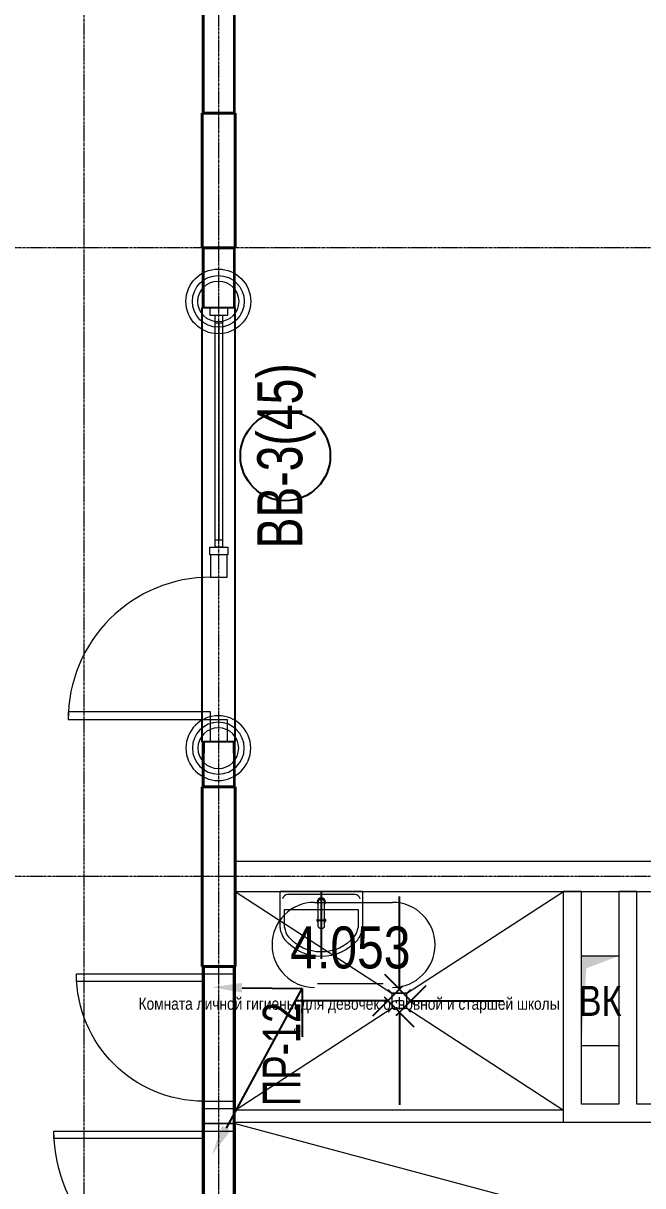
# Model space of a CAD drawing. Header units: millimetres. Extents: x -65509 to 912790, y 446 to 713294.
# Drawn here: x 495096 to 499230, y 554618 to 562383 of the extents above; entities that cross this region are included whole.
import ezdxf
from ezdxf import colors
from ezdxf.entities.mleader import LeaderData, LeaderLine
from ezdxf.enums import TextEntityAlignment as Align
from ezdxf.math import Vec2, Vec3

# ---------------------------------------------------------------- set-up
doc = ezdxf.new("R2010")
doc.units = ezdxf.units.MM
doc.linetypes.add('CENTER2', pattern=[28.575, 19.05, -3.175, 3.175, -3.175])
doc.linetypes.add('HIDDEN2', pattern=[4.7625, 3.175, -1.5875])
doc.layers.get('Defpoints').update_dxf_attribs({"color": 250})
for name, color, linetype, lineweight in [('АИ_Сантехника', 4, 'Continuous', 0), ('АР_Area', 250, 'Continuous', 5), ('АР_Витраж', 250, 'Continuous', 13), ('АР_Витраж марка', 250, 'Continuous', 9), ('АР_Двери', 5, 'Continuous', 9), ('АР_Двери_витраж', 250, 'Continuous', 9), ('АР_Колонны', 250, 'Continuous', 30), ('АР_Стены ЖБ', 250, 'Continuous', 35), ('АР_Стены кирпич', 250, 'Continuous', 20), ('АР_Стены ПЕНОблок', 250, 'Continuous', 20), ('АР_Тонкая', 250, 'Continuous', 5), ('ВК_Шахты', 250, 'Continuous', 9), ('КМ_Фахверки', 250, 'Continuous', 25), ('РД_Оси_100', 250, 'Continuous', 0), ('РД_проем_инж перемыч_фахверк', 250, 'Continuous', 18), ('РД_Разуклонка к трапам', 124, 'Continuous', 0)]:
    doc.layers.add(name, color=color, linetype=linetype, lineweight=lineweight)
for name, color, linetype, lineweight, plot in [('АР_Делит', 250, 'Continuous', 0, False), ('РД_Проем', 250, 'Continuous', 0, False), ('РД_проем_инж перемыч_подсчет', 250, 'Continuous', 30, False)]:
    doc.layers.add(name, color=color, linetype=linetype, lineweight=lineweight, plot=plot)
doc.layers.add('РД_Витраж_вн', color=250, linetype='Continuous')
doc.layers.add('РД_Перемычка инж проемов', color=250, linetype='Continuous')
doc.styles.add('Arial0', font='arial.ttf')
doc.styles.add('Arial_09', font='ARIALN.TTF', dxfattribs={"width": 0.9})
doc.styles.add('style1', font='ARIALN.TTF')
doc.styles.add('ккк', font='isocpeur.ttf', dxfattribs={"width": 0.85, "oblique": 15})
doc.dimstyles.new('scale_100', dxfattribs={"dimtxt": 250, "dimasz": 125, "dimexe": 60, "dimexo": 100, "dimgap": 30, "dimtad": 1, "dimdec": 0, "dimdsep": 46, "dimtxsty": 'style1', "dimblk": 'OBLIQUE', "dimcen": 150, "dimdle": 60, "dimclrd": 256, "dimclre": 256, "dimclrt": 256, "dimadec": 0, "dimazin": 0, "dimtfac": 1, "dimtdec": 0, "dimtmove": 1, "dimatfit": 3, "dimldrblk": 'OBLIQUE', "dimfxl": 1, "dimtolj": 1, "dimtzin": 0, "dimarcsym": 0})

# ---------------------------------------------------------------- blocks, each defined once
blk = doc.blocks.new('Раковина 550х435')
for points in [[(-321.9, -242.7, -0.459952), (-321.9, 242.7)], [(-302.8, -219.5, -0.458637), (-302.8, 219.5)]]:
    blk.add_lwpolyline(points, format="xyb")
for points in [[(-241.8, 275), (0, 275), (0, -275), (-241.8, -275)], [(-240.2, 245), (-120, 245), (-120, -245), (-240.2, -245)], [(0, -275), (0, 275)], [(-20, -224.7), (-20, 224.7)]]:
    blk.add_lwpolyline(points)
for centre, radius, start, end in [((-226.7, 122.1), 153.6, 95.62187, 128.26685), ((-226.7, 122.1), 123.6, 95.62187, 128.26685), ((-59.6, 221.7), 39.7, 4.35212, 73.11896), ((-193, 0), 27, 47.79455, 132.20545), ((-70, 0), 27, 227.79455, 132.20545), ((-193, 0), 27, 227.79455, 312.20545), ((-226.7, -122.1), 123.6, 231.73315, 264.37813), ((-59.6, -221.7), 39.7, 286.88104, 355.64788), ((-226.7, -122.1), 153.6, 231.73315, 264.37813)]:
    blk.add_arc(centre, radius, start, end)
blk.add_open_spline([(-232.3, 20), (-233.1, 20), (-233.9, 19.9), (-235.6, 19.6), (-236.4, 19.3), (-238, 18.6), (-238.8, 18.1), (-240.7, 16.8), (-241.7, 15.7), (-243.6, 13.4), (-244.4, 12.2), (-245.6, 9.4), (-246.1, 8), (-246.9, 5.2), (-247.1, 3.7), (-247.3, 1.6), (-247.3, 0.8), (-247.3, -0.6), (-247.3, -1.3), (-247.2, -2.7), (-247.1, -3.5), (-246.7, -5.9), (-246.3, -7.7), (-244.9, -11.1), (-244.1, -12.7), (-242.2, -15.3), (-241.2, -16.3), (-238.9, -18.1), (-237.7, -18.8), (-235.4, -19.6), (-234.4, -19.9), (-233.2, -20), (-233, -20), (-232.8, -20), (-232.7, -20), (-232.6, -20), (-232.5, -20), (-232.3, -20), (-232.3, -20), (-232.3, -20), (-232.3, -20), (-232.2, -20), (-232.2, -20), (-232.1, -20), (-232.1, -20), (-232, -20), (-231.9, -20), (-231.6, -20), (-231.4, -20), (-230.9, -20), (-230.6, -20), (-229.5, -20), (-228.8, -20), (-226.7, -20), (-225.2, -20), (-220.8, -20), (-217.9, -20), (-208.7, -20), (-202.4, -20), (-182.7, -20), (-168.5, -20), (-150.2, -20), (-147, -20), (-137.3, -20), (-130.6, -20), (-110.2, -20), (-95.8, -20), (-77.8, -20), (-74.7, -20), (-71.5, -20), (-71.2, -20), (-70.9, -20), (-70.8, -20), (-70.5, -20), (-70.4, -20), (-70.3, -20), (-70.2, -20), (-70.1, -20), (-70.1, -20), (-70, -20), (-70, -20), (-70, -20), (-70, -20), (-70, -20), (-70, -20), (-69.9, -20), (-69.9, -20), (-69.9, -20), (-69.8, -20), (-69.7, -20), (-69.7, -20), (-69.5, -20), (-69.3, -20), (-68.9, -20), (-68.6, -20), (-67.8, -19.9), (-67.2, -19.8), (-65.5, -19.5), (-64.3, -19.2), (-62, -18.4), (-60.9, -17.9), (-58.7, -16.6), (-57.7, -15.8), (-55.8, -14.1), (-54.9, -13.2), (-53.4, -11.2), (-52.7, -10.1), (-51.6, -7.9), (-51.1, -6.7), (-50.5, -4.4), (-50.2, -3.3), (-50, -1.5), (-50, -0.9), (-50, 0.1), (-50, 0.4), (-50, 1.2), (-50.1, 1.6), (-50.2, 2.7), (-50.3, 3.5), (-50.8, 5.7), (-51.3, 7.2), (-52.6, 10.1), (-53.5, 11.4), (-55.6, 13.9), (-56.8, 15.1), (-59.4, 17), (-60.8, 17.8), (-63.7, 19), (-65.2, 19.5), (-66.9, 19.8), (-67.1, 19.8), (-67.8, 19.9), (-68.3, 19.9), (-68.9, 20), (-69, 20), (-69.3, 20), (-69.5, 20), (-69.8, 20), (-69.9, 20), (-70, 20), (-70, 20), (-70, 20), (-70, 20), (-70.1, 20), (-70.1, 20), (-70.1, 20), (-70.2, 20), (-70.3, 20), (-70.4, 20), (-70.7, 20), (-70.8, 20), (-71.3, 20), (-71.7, 20), (-72.7, 20), (-73.4, 20), (-75.4, 20), (-76.7, 20), (-80.7, 20), (-83.4, 20), (-91.3, 20), (-96.4, 20), (-111.7, 20), (-121.5, 20), (-149.9, 20), (-167.5, 20), (-201.6, 20), (-217.8, 20), (-232.3, 20)], degree=3, knots=[0, 0, 0, 0, 0.153365, 0.153365, 0.30673, 0.30673, 0.460095, 0.460095, 0.703256, 0.703256, 0.946417, 0.946417, 1.189578, 1.189578, 1.432739, 1.432739, 1.565545, 1.565545, 1.691125, 1.691125, 1.816705, 1.816705, 2.111192, 2.111192, 2.405679, 2.405679, 2.645118, 2.645118, 2.884557, 2.884557, 3.077844, 3.077844, 3.107789, 3.107789, 3.118001, 3.118001, 3.138423, 3.138423, 3.141442, 3.141442, 3.141976, 3.141976, 3.142511, 3.142511, 3.143579, 3.143579, 3.145716, 3.145716, 3.14999, 3.14999, 3.158538, 3.158538, 3.175635, 3.175635, 3.209827, 3.209827, 3.278213, 3.278213, 3.414983, 3.414983, 3.688524, 3.688524, 3.745517, 3.745517, 3.859502, 3.859502, 4.087472, 4.087472, 4.133346, 4.133346, 4.136438, 4.136438, 4.138418, 4.138418, 4.140015, 4.140015, 4.140937, 4.140937, 4.141313, 4.141313, 4.141684, 4.141684, 4.142394, 4.142394, 4.143815, 4.143815, 4.146658, 4.146658, 4.152342, 4.152342, 4.163711, 4.163711, 4.186448, 4.186448, 4.231923, 4.231923, 4.322872, 4.322872, 4.504772, 4.504772, 4.686671, 4.686671, 4.86857, 4.86857, 5.05047, 5.05047, 5.232369, 5.232369, 5.414268, 5.414268, 5.596168, 5.596168, 5.695139, 5.695139, 5.756437, 5.756437, 5.817734, 5.817734, 5.940329, 5.940329, 6.172478, 6.172478, 6.404627, 6.404627, 6.636776, 6.636776, 6.868925, 6.868925, 7.101074, 7.101074, 7.139346, 7.139346, 7.215891, 7.215891, 7.233819, 7.233819, 7.269676, 7.269676, 7.283061, 7.283061, 7.283218, 7.283218, 7.283375, 7.283375, 7.28369, 7.28369, 7.28432, 7.28432, 7.285579, 7.285579, 7.288098, 7.288098, 7.293136, 7.293136, 7.303211, 7.303211, 7.323361, 7.323361, 7.363661, 7.363661, 7.444261, 7.444261, 7.605462, 7.605462, 7.927863, 7.927863, 8.283185, 8.283185, 8.283185, 8.283185])
at = {"layer": 'Defpoints'}
blk.add_line((-193, -32.4), (-193, 32.4), dxfattribs=at)
blk.add_lwpolyline([(0, 0), (-450, 0)], dxfattribs=at)
blk = doc.blocks.new('otv')
at = {"linetype": 'Continuous'}
blk.add_lwpolyline([(0, -1), (0, 0), (1, 0), (1, -1)], close=True, dxfattribs=at)
blk.add_solid([(0, -1), (0, 0), (0.135, -0.137), (1, 0)], dxfattribs=at)
blk = doc.blocks.new('Ф_пеноблок 200')
at = {"layer": 'АР_Делит', "color": 1}
for radius in [216.3, 173, 136.2]:
    blk.add_circle((103.4, -41.9), radius, dxfattribs=at)
at = {"layer": 'КМ_Фахверки'}
blk.add_lwpolyline([(0, -75), (0, 0), (200, 0), (200, -75)], dxfattribs=at)
blk = doc.blocks.new('_Oblique')
at = {"color": 0, "linetype": 'ByBlock', "lineweight": -2}
blk.add_line((-0.5, -0.5), (0.5, 0.5), dxfattribs=at)
blk = doc.blocks.new('A$Cd7e03b91')
at = {"layer": 'РД_Разуклонка к трапам', "lineweight": 0}
for p, q in [((-100, 100), (-150, 150)), ((-50, 0), (50, 0)), ((0, -50), (0, 50)), ((100, 100), (150, 150)), ((-100, -100), (-150, -150)), ((100, -100), (150, -150))]:
    blk.add_line(p, q, dxfattribs=at)
blk.add_lwpolyline([(-100, 100), (100, 100), (100, -100), (-100, -100), (-100, 100)], dxfattribs=at)
blk.add_lwpolyline([(-100, 100), (100, 100), (100, -100), (-100, -100), (-100, 100)], dxfattribs=at)
blk = doc.blocks.new('СОШ_2200_АР_ОСИ_М100_28.05.24')
at = {"layer": 'РД_Оси_100', "linetype": 'CENTER2'}
for p, q in [((119910, 54600), (94200, 54600)), ((119910, 50400), (94200, 50400))]:
    blk.add_line(p, q, dxfattribs=at)
for points in [[(105900, 139938.679), (105900, -6155)], [(106800, -6155), (106800, 139938.679)]]:
    blk.add_lwpolyline(points, dxfattribs=at)
blk = doc.blocks.new('MOK-МаркаПом_овал_ареал')
for p, q in [((-2.986, 3.764), (3.522, 3.764)), ((-2.75, -3), (2.75, -3))]:
    blk.add_line(p, q)
for centre, radius, start, end in [((-2.986, 0.215), 3.55, 90, 270), ((3.522, 0.215), 3.55, 270, 90), ((-7.411, 0), 7.161, 0, 0.00095)]:
    blk.add_arc(centre, radius, start, end)
at = {"color": 0, "style": 'style1'}
blk.add_attdef('АР-ПОМЕЩЕНИЕ:НОМЕР', text='', height=3, dxfattribs=at).set_placement((0.261, 0), align=Align.MIDDLE)
blk = doc.blocks.new('MOK-МаркаПеремычки')
at = {"color": 0, "style": 'ккк', "oblique": 15, "width": 0.85}
blk.add_attdef('АР-ПРОЕМ:ПЕРЕМЫЧКА', text='', height=2.5, dxfattribs=at).set_placement((0, 0), align=Align.MIDDLE)
blk = doc.blocks.new('МаркаВитража1')
at = {"layer": 'Defpoints'}
blk.add_circle((0, 0), 3, dxfattribs=at)
at = {"color": 0, "linetype": 'ByBlock', "lineweight": -2, "style": 'Arial_09', "width": 0.9}
blk.add_attdef('АР-ОКНО:НАИМЕНОВАНИЕ', text='', height=3, dxfattribs=at).set_placement((0, 0), align=Align.MIDDLE)

msp = doc.modelspace()

# ---------------------------------------------------------------- linework, layer by layer
at = {"layer": 'АР_Витраж', "linetype": 'Continuous', "lineweight": 5}
for p, q in [((496290.882, 560483.318), (496290.882, 558833.318)), ((496510.882, 560483.318), (496510.882, 558833.318))]:
    msp.add_line(p, q, dxfattribs=at)
at = {"layer": 'АР_Витраж', "linetype": 'Continuous', "lineweight": 13}
for p, q in [((496375.882, 560383.318), (496425.882, 560383.318)), ((496400.882, 560383.318), (496400.882, 558933.318)), ((496375.882, 558933.318), (496425.882, 558933.318))]:
    msp.add_line(p, q, dxfattribs=at)
for points in [[(496460.882, 560433.318), (496460.882, 560483.318), (496340.882, 560483.318), (496340.882, 560433.318)], [(496375.882, 560433.318), (496425.882, 560433.318), (496425.882, 558883.318), (496375.882, 558883.318)], [(496460.882, 558883.318), (496460.882, 558833.318), (496340.882, 558833.318), (496340.882, 558883.318)]]:
    msp.add_lwpolyline(points, close=True, dxfattribs=at)
at = {"layer": 'АР_Двери', "linetype": 'Continuous', "lineweight": 9}
for points in [[(496500.882, 556033.318), (496500.882, 556083.318), (496300.882, 556083.318), (496300.882, 556033.318)], [(496300.882, 556033.318), (496300.882, 555983.318), (495450.882, 555983.318), (495450.882, 556033.318)], [(496500.882, 555183.318), (496500.882, 555133.318), (496300.882, 555133.318), (496300.882, 555183.318)], [(496500.882, 554983.318), (496500.882, 555033.318), (496300.882, 555033.318), (496300.882, 554983.318)], [(496300.882, 554983.318), (496300.882, 554933.318), (495300.882, 554933.318), (495300.882, 554983.318)]]:
    msp.add_lwpolyline(points, close=True, dxfattribs=at)
at = {"layer": 'АР_Двери', "linetype": 'Continuous', "lineweight": 9, "extrusion": (0, 0, -1)}
for centre, radius in [((-496300.882, 556033.318), 850), ((-496300.882, 554983.318), 1000)]:
    msp.add_arc(centre, radius, 270, 0, dxfattribs=at)
at = {"layer": 'АР_Двери_витраж', "linetype": 'Continuous', "lineweight": 9}
for points in [[(496455.882, 558683.318), (496455.882, 558833.318), (496345.882, 558833.318), (496345.882, 558683.318)], [(496345.882, 557733.318), (496345.882, 557783.318), (495395.882, 557783.318), (495395.882, 557733.318)], [(496455.882, 557733.318), (496455.882, 557583.318), (496345.882, 557583.318), (496345.882, 557733.318)]]:
    msp.add_lwpolyline(points, close=True, dxfattribs=at)
msp.add_arc((496345.882, 557733.318), 950, 89.9999995, 179.9999995, dxfattribs=at)
at = {"layer": 'АР_Колонны', "linetype": 'HIDDEN2', "lineweight": 25}
for p, q in [((496290.885, 561783.317), (496510.885, 561783.317)), ((496290.885, 560883.318), (496290.885, 561783.317)), ((496510.885, 561783.317), (496510.885, 560883.318)), ((496510.885, 560883.318), (496290.885, 560883.318)), ((496290.882, 557283.318), (496510.882, 557283.318)), ((496290.882, 556083.318), (496290.882, 557283.318)), ((496510.882, 557283.318), (496510.882, 556083.318)), ((496510.882, 556083.318), (496290.882, 556083.318))]:
    msp.add_line(p, q, dxfattribs=at)
at = {"layer": 'АР_Колонны', "linetype": 'Continuous', "lineweight": 35}
for p, q in [((496290.885, 561783.317), (496290.885, 560883.318)), ((496510.885, 561783.317), (496290.885, 561783.317)), ((496510.885, 560883.318), (496510.885, 561783.317)), ((496290.885, 560883.318), (496510.885, 560883.318)), ((496290.882, 557283.318), (496290.882, 556083.318)), ((496510.882, 557283.318), (496290.882, 557283.318)), ((496510.882, 556083.318), (496510.882, 557283.318)), ((496290.882, 556083.318), (496510.882, 556083.318))]:
    msp.add_line(p, q, dxfattribs=at)
at = {"layer": 'АР_Стены ЖБ', "linetype": 'Continuous', "lineweight": 40}
for p, q in [((496510.885, 561783.317), (496290.885, 561783.317)), ((496290.885, 561783.317), (496290.885, 560883.318)), ((496510.885, 560883.318), (496510.885, 561783.317)), ((496290.885, 560883.318), (496510.885, 560883.318)), ((496510.882, 557283.318), (496290.882, 557283.318)), ((496290.882, 557283.318), (496290.882, 556083.318)), ((496510.882, 556083.318), (496510.882, 557283.318)), ((496290.882, 556083.318), (496510.882, 556083.318))]:
    msp.add_line(p, q, dxfattribs=at)
at = {"layer": 'АР_Стены кирпич', "linetype": 'Continuous', "lineweight": 20}
for p, q in [((498700.882, 555043.318), (498700.882, 556583.318)), ((498820.882, 556583.318), (498700.882, 556583.318)), ((498820.882, 555163.318), (498820.882, 556583.318)), ((499190.882, 556583.318), (499070.882, 556583.318)), ((499070.882, 556583.318), (499070.882, 555163.318)), ((499190.882, 555163.318), (499190.882, 556583.318)), ((499070.882, 555163.318), (498820.882, 555163.318)), ((501350.882, 555163.318), (499190.882, 555163.318)), ((498700.882, 555043.318), (501470.882, 555043.318))]:
    msp.add_line(p, q, dxfattribs=at)
at = {"layer": 'АР_Стены ПЕНОблок', "linetype": 'Continuous', "lineweight": 20}
for p, q in [((496300.882, 565383.318), (496300.882, 561783.317)), ((496500.882, 561783.317), (496500.882, 565383.318)), ((496300.882, 561783.317), (496500.882, 561783.317)), ((496500.882, 560883.318), (496300.882, 560883.318)), ((496300.882, 560883.318), (496300.882, 560483.318)), ((496500.882, 560483.318), (496500.882, 560883.318)), ((496300.882, 560483.318), (496500.882, 560483.318)), ((496500.882, 557583.318), (496300.882, 557583.318)), ((496300.882, 557583.318), (496300.882, 557283.318)), ((496500.882, 557283.318), (496500.882, 557583.318)), ((496300.882, 557283.318), (496500.882, 557283.318)), ((496510.882, 556783.318), (496510.882, 556583.318)), ((504100.882, 556783.318), (496510.882, 556783.318)), ((496510.882, 556583.318), (504100.882, 556583.318)), ((496500.882, 556084.318), (496300.882, 556084.318)), ((496300.882, 556084.318), (496300.882, 556083.318)), ((496500.882, 556084.318), (496300.882, 556084.318)), ((496300.882, 556084.318), (496300.882, 556083.318)), ((496300.882, 556083.318), (496500.882, 556083.318)), ((496300.882, 556083.318), (496500.882, 556083.318)), ((496500.882, 556083.318), (496500.882, 556084.318)), ((496500.882, 556083.318), (496500.882, 556084.318)), ((496500.882, 555133.318), (496300.882, 555133.318)), ((496300.882, 555133.318), (496300.882, 555033.318)), ((496500.882, 555133.318), (496300.882, 555133.318)), ((496300.882, 555133.318), (496300.882, 555033.318)), ((496500.882, 555033.318), (496500.882, 555133.318)), ((496500.882, 555033.318), (496500.882, 555133.318)), ((498700.882, 555123.318), (496500.882, 555123.318)), ((496500.882, 555123.318), (496500.882, 555043.318)), ((498700.882, 555043.318), (498700.882, 555123.318)), ((496300.882, 555033.318), (496500.882, 555033.318)), ((496300.882, 555033.318), (496500.882, 555033.318)), ((496500.882, 555043.318), (498700.882, 555043.318))]:
    msp.add_line(p, q, dxfattribs=at)
at = {"layer": 'АР_Тонкая', "linetype": 'Continuous', "lineweight": 0}
for p, q in [((496290.882, 565383.318), (496290.882, 561783.317)), ((496300.882, 561783.317), (496300.882, 565383.318)), ((496500.882, 565383.318), (496500.882, 561783.317)), ((496510.882, 561783.317), (496510.882, 565383.318)), ((496290.882, 561783.317), (496300.882, 561783.317)), ((496500.882, 561783.317), (496510.882, 561783.317)), ((496300.882, 560883.318), (496290.882, 560883.318)), ((496290.882, 560883.318), (496290.882, 560483.318)), ((496300.882, 560483.318), (496300.882, 560883.318)), ((496510.882, 560883.318), (496500.882, 560883.318)), ((496500.882, 560883.318), (496500.882, 560483.318)), ((496510.882, 560483.318), (496510.882, 560883.318)), ((496290.882, 560483.318), (496300.882, 560483.318)), ((496500.882, 560483.318), (496510.882, 560483.318)), ((496300.882, 557583.318), (496290.882, 557583.318)), ((496290.882, 557583.318), (496290.882, 557283.318)), ((496300.882, 557283.318), (496300.882, 557583.318)), ((496510.882, 557583.318), (496500.882, 557583.318)), ((496500.882, 557583.318), (496500.882, 557283.318)), ((496510.882, 557283.318), (496510.882, 557583.318)), ((496290.882, 557283.318), (496300.882, 557283.318)), ((496500.882, 557283.318), (496510.882, 557283.318)), ((496300.882, 556084.318), (496290.882, 556084.318)), ((496290.882, 556084.318), (496290.882, 556083.318)), ((496290.882, 556083.318), (496300.882, 556083.318)), ((496300.882, 556083.318), (496300.882, 556084.318)), ((496510.882, 556084.318), (496500.882, 556084.318)), ((496500.882, 556084.318), (496500.882, 556083.318)), ((496500.882, 556083.318), (496510.882, 556083.318)), ((496510.882, 556083.318), (496510.882, 556084.318)), ((496300.882, 555133.318), (496290.882, 555133.318)), ((496290.882, 555133.318), (496290.882, 555033.318)), ((496300.882, 555033.318), (496300.882, 555133.318)), ((496510.882, 555133.318), (496500.882, 555133.318)), ((496500.882, 555133.318), (496500.882, 555033.318)), ((496510.882, 555033.318), (496510.882, 555133.318)), ((496290.882, 555033.318), (496300.882, 555033.318)), ((496500.882, 555033.318), (496510.882, 555033.318))]:
    msp.add_line(p, q, dxfattribs=at)
at = {"layer": 'РД_Витраж_вн', "linetype": 'Continuous', "lineweight": -3}
for p, q in [((496290.882, 557583.318), (496290.882, 560483.318)), ((496510.882, 557583.318), (496510.882, 560483.318))]:
    msp.add_line(p, q, dxfattribs=at)
at = {"layer": 'РД_Проем', "linetype": 'Continuous', "lineweight": 0}
for p, q in [((496290.882, 557583.318), (496290.882, 560483.318)), ((496510.882, 557583.318), (496510.882, 560483.318)), ((496290.882, 556083.318), (496290.882, 555133.318)), ((496510.882, 556083.318), (496510.882, 555133.318)), ((496290.882, 555033.318), (496290.882, 553933.318)), ((496510.882, 555033.318), (496510.882, 553933.318))]:
    msp.add_line(p, q, dxfattribs=at)
at = {"layer": 'РД_проем_инж перемыч_подсчет', "linetype": 'Continuous', "lineweight": 30}
for p, q in [((496300.882, 556083.318), (496300.882, 553933.318)), ((496500.882, 556083.318), (496500.882, 553933.318))]:
    msp.add_line(p, q, dxfattribs=at)
at = {"layer": 'РД_проем_инж перемыч_фахверк', "linetype": 'Continuous', "lineweight": 18}
for p, q in [((496290.882, 560483.318), (496290.882, 557583.318)), ((496510.882, 560483.318), (496510.882, 557583.318))]:
    msp.add_line(p, q, dxfattribs=at)
at = {"layer": 'РД_Разуклонка к трапам', "ltscale": 2}
for points in [[(496510.886, 556583.318), (497555.883, 555903.794), (497655.883, 555903.794), (498700.882, 556583.318)], [(496510.886, 555124.269), (497555.883, 555803.794), (497655.883, 555803.794), (498700.882, 555124.269)], [(496510.882, 555033.319), (500143.625, 554058.318), (500243.625, 554058.318), (501470.882, 555033.318)]]:
    msp.add_lwpolyline(points, dxfattribs=at)

# ---------------------------------------------------------------- block references
at = {"layer": 'АИ_Сантехника', "rotation": 90}
msp.add_blockref('Раковина 550х435', (497085.074, 556583.318), dxfattribs=at)
at = {"layer": 'АР_Area', "linetype": 'Continuous', "lineweight": 5}
ref = msp.add_blockref('MOK-МаркаПом_овал_ареал', (497278.882, 556210.318), dxfattribs=dict(at, xscale=80, yscale=80, zscale=80))
ref.add_attrib('АР-ПОМЕЩЕНИЕ:НОМЕР', '4.053', dxfattribs={"layer": '0', "color": 0, "height": 280, "style": 'style1'}).set_placement((497278.882, 556210.318), align=Align.MIDDLE)
ref.add_attrib('АР-ПОМЕЩЕНИЕ:НАИМЕНОВАНИЕ', 'Комната личной гигиены для девочек основной и старшей школы', dxfattribs={"layer": 'Defpoints', "color": 2, "height": 80, "style": 'style1'}).set_placement((497271.35, 555825.204), align=Align.MIDDLE)
at = {"layer": 'АР_Витраж марка', "linetype": 'Continuous', "lineweight": 9, "xscale": 100, "yscale": 100, "zscale": 100, "rotation": 89.99999999999999}
msp.add_blockref('МаркаВитража1', (496845.132, 559493.726), dxfattribs=at).add_auto_attribs({'АР-ОКНО:НАИМЕНОВАНИЕ': 'ВВ-3(45)'})
at = {"layer": 'ВК_Шахты', "xscale": 250, "yscale": 600}
msp.add_blockref('otv', (498820.882, 556153.117), dxfattribs=at)
at = {"layer": 'КМ_Фахверки', "rotation": 180}
msp.add_blockref('Ф_пеноблок 200', (496500.881, 560483.318), dxfattribs=at)
at = {"layer": 'КМ_Фахверки', "xscale": -1}
msp.add_blockref('Ф_пеноблок 200', (496500.881, 557583.318), dxfattribs=at)
at = {"layer": 'РД_Оси_100'}
msp.add_blockref('СОШ_2200_АР_ОСИ_М100_28.05.24', (389600.882, 506283.318), dxfattribs=at)
at = {"layer": 'РД_Перемычка инж проемов', "linetype": 'Continuous', "lineweight": -3}
ref = msp.add_blockref('MOK-МаркаПеремычки', (496817.477, 555496.831, 200), dxfattribs=dict(at, xscale=100, yscale=100, zscale=100, rotation=89.99999999999999))
ref.add_attrib('АР-ПРОЕМ:ПЕРЕМЫЧКА', 'ПР-12', dxfattribs={"layer": '0', "color": 0, "height": 250, "rotation": 90, "style": 'Arial0', "width": 0.7}).set_placement((496817.477, 555496.831, 200), align=Align.MIDDLE)
at = {"layer": 'РД_Разуклонка к трапам', "ltscale": 2, "xscale": -0.5000000000000002, "yscale": 0.5000000000000002, "zscale": 0.5}
msp.add_blockref('A$Cd7e03b91', (497605.883, 555853.794), dxfattribs=at)

# ---------------------------------------------------------------- texts
at = {"layer": 'ВК_Шахты', "insert": (498945.882, 555853.117), "char_height": 200, "width": 250, "attachment_point": 5, "style": 'style1'}
msp.add_mtext('ВК', dxfattribs=at)

# ---------------------------------------------------------------- leaders
at = {"layer": 'РД_Перемычка инж проемов', "lineweight": 0}
ml = msp.add_multileader_mtext('Standard', dxfattribs=at)
ml.set_content('Ф', color=256, style='style1')
ml.set_leader_properties()
ml.build(insert=Vec2(0, 0))
ml.multileader.update_dxf_attribs({"text_left_attachment_type": 6, "text_right_attachment_type": 6, "dogleg_length": 3, "arrow_head_size": 200, "scale": 100})
ctx = ml.context
ctx.base_point, ctx.scale, ctx.char_height, ctx.arrow_head_size, ctx.landing_gap_size, ctx.plane_origin, ctx.plane_x_axis, ctx.plane_y_axis = Vec3(496956.213, 555630.268), 100, 50, 200, 0, Vec3(496061.246, 552053.138), Vec3(0, 1), Vec3(-1, 0)
ctx.left_attachment, ctx.right_attachment = 6, 6
notes = []
notes.append((ctx, [(0, (1, 1, 0), (496956.213, 555936.074), (0, -1), 266.856, [(0, [(496356.213, 554827.01)], 0, []), (1, [(496356.213, 555944.051)], 0, [])])]))
ctx.mtext.insert, ctx.mtext.text_direction, ctx.mtext.rotation, ctx.mtext.flow_direction = Vec3(496896.213, 555630.268), Vec3(0, 1), 1.57079633, 5
at = {"layer": 'РД_Разуклонка к трапам', "ltscale": 2}
for points in [[(497605.934, 555930.866), (497605.934, 556550.145)], [(497529.851, 555853.794), (496910.572, 555853.794)], [(497681.915, 555853.794), (498301.194, 555853.794)], [(497605.934, 555778.802), (497605.934, 555159.523)]]:
    msp.add_leader(points, dimstyle='scale_100', override={"dimasz": 200, "dimgap": 30, "dimtad": 0}, dxfattribs=at)
for ctx, leaders in notes:
    for number, flags, end, landing, length, lines in leaders:
        leader = LeaderData()
        leader.index, (leader.has_last_leader_line, leader.has_dogleg_vector, leader.attachment_direction) = number, flags
        leader.last_leader_point, leader.dogleg_vector, leader.dogleg_length = Vec3(end), Vec3(landing), length
        for number, points, colour, breaks in lines:
            line = LeaderLine()
            line.index, line.vertices, line.color, line.breaks = number, Vec3.list(points), colors.encode_raw_color(colour), breaks
            leader.lines.append(line)
        ctx.leaders.append(leader)

doc.saveas('drawing.dxf')
